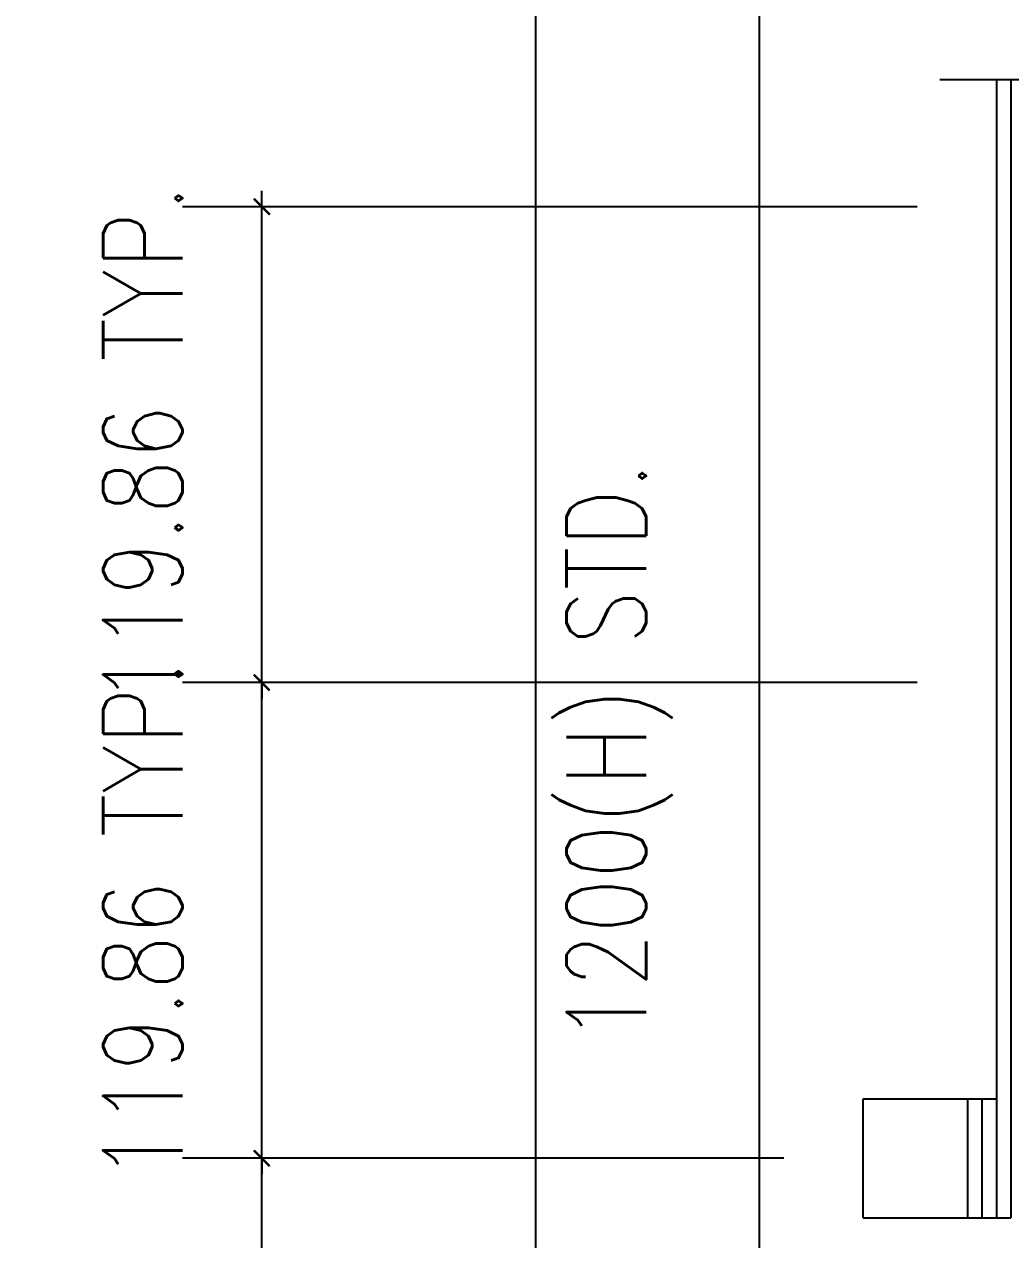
# Model space of a CAD drawing. Header units: centimetres. Extents: x -5119 to 2082, y -6603 to -947.
# Drawn here: x -331.4 to -82.9, y -3327 to -3020.8 of the extents above; entities that cross this region are included whole.
import ezdxf

# ---------------------------------------------------------------- set-up
doc = ezdxf.new("R2010")
doc.units = ezdxf.units.CM
doc.header["$LTSCALE"] = 100
doc.header["$MEASUREMENT"] = 0
for name, color, linetype in [('A807-Details-Railing and Cat ladder$0$A-HATH-CONC', 253, 'Continuous'), ('A807-Details-Railing and Cat ladder$0$A-MISC', 4, 'Continuous'), ('A807-Details-Railing and Cat ladder$0$A-PIPE-3', 3, 'Continuous'), ('A807-Details-Railing and Cat ladder$0$railiing', 7, 'Continuous')]:
    doc.layers.add(name, color=color, linetype=linetype)
doc.styles.add('A807-Details-Railing and Cat ladder$0$ARIAL', font='arial.ttf', dxfattribs={"width": 0.9})
doc.styles.add('A807-Details-Railing and Cat ladder$0$DIM1', font='simplex.shx', dxfattribs={"width": 0.8})
doc.dimstyles.new('A807-Details-Railing and Cat ladder$0$A-20-DIM-INT', dxfattribs={"dimscale": 20, "dimtxt": 2.5, "dimasz": 0.2, "dimexe": 1, "dimexo": 1, "dimgap": 1, "dimtad": 1, "dimlfac": 0.001, "dimdsep": 46, "dimtxsty": 'A807-Details-Railing and Cat ladder$0$ARIAL', "dimblk": 'A807-Details-Railing and Cat ladder$0$_ARCHTICK', "dimcen": 0.025, "dimclrd": 8, "dimclre": 8, "dimclrt": 7, "dimazin": 2, "dimtfac": 1, "dimtix": 1, "dimtmove": 2, "dimatfit": 3, "dimfxl": 1, "dimtolj": 1, "dimtzin": 0, "dimlwd": -1, "dimlwe": -1, "dimarcsym": 0})

# ---------------------------------------------------------------- blocks, each defined once
blk = doc.blocks.new('A807-Details-Railing and Cat ladder$0$_ARCHTICK')
at = {"color": 0, "linetype": 'ByBlock', "const_width": 0.15}
blk.add_lwpolyline([(-0.5, -0.5), (0.5, 0.5)], dxfattribs=at)
blk = doc.blocks.new('*D26')
at = {"layer": 'A807-Details-Railing and Cat ladder$0$A-HATH-CONC', "color": 8, "ltscale": 0.8, "transparency": 16777216}
for p, q in [((-140.05, -3306.48), (-291.56, -3306.48)), ((-271.56, -3506.24), (-271.56, -3306.48)), ((-251.61, -3506.24), (-291.56, -3506.24))]:
    blk.add_line(p, q, dxfattribs=at)
at = {"layer": 'Defpoints', "color": 0, "ltscale": 0.8, "transparency": 16777216}
for p in [(-271.56, -3306.48), (-120.05, -3306.48), (-231.61, -3506.24)]:
    blk.add_point(p, dxfattribs=at)
at = {"layer": 'A807-Details-Railing and Cat ladder$0$A-HATH-CONC', "color": 8, "ltscale": 0.8, "transparency": 16777216, "xscale": 4, "yscale": 4, "zscale": 4}
for p, rotation in [((-271.56, -3306.48), 90), ((-271.56, -3506.24), 270)]:
    blk.add_blockref('A807-Details-Railing and Cat ladder$0$_ARCHTICK', p, dxfattribs=dict(at, rotation=rotation))
at = {"layer": 'A807-Details-Railing and Cat ladder$0$A-HATH-CONC', "color": 7, "ltscale": 0.8, "transparency": 16777216, "insert": (-301.56, -3406.36), "char_height": 20, "attachment_point": 5, "rotation": 90, "style": 'A807-Details-Railing and Cat ladder$0$DIM1'}
blk.add_mtext('\\A1;199.76', dxfattribs=at)
blk = doc.blocks.new('*D38')
at = {"layer": 'A807-Details-Railing and Cat ladder$0$A-HATH-CONC', "color": 8, "ltscale": 0.8, "transparency": 16777216}
for p, q in [((-118.88, -2997.98), (-166.2, -2997.98)), ((-146.2, -3410.36), (-146.2, -2997.98)), ((-162.73, -3410.36), (-166.2, -3410.36))]:
    blk.add_line(p, q, dxfattribs=at)
at = {"layer": 'Defpoints', "color": 0, "ltscale": 0.8, "transparency": 16777216}
for p in [(-146.2, -2997.98), (-98.88, -2997.98), (-142.73, -3410.36, 0)]:
    blk.add_point(p, dxfattribs=at)
at = {"layer": 'A807-Details-Railing and Cat ladder$0$A-HATH-CONC', "color": 8, "ltscale": 0.8, "transparency": 16777216, "xscale": 4, "yscale": 4, "zscale": 4}
for p, rotation in [((-146.2, -2997.98), 90), ((-146.2, -3410.36), 270)]:
    blk.add_blockref('A807-Details-Railing and Cat ladder$0$_ARCHTICK', p, dxfattribs=dict(at, rotation=rotation))
at = {"layer": 'A807-Details-Railing and Cat ladder$0$A-HATH-CONC', "color": 7, "ltscale": 0.8, "transparency": 16777216, "insert": (-181.43, -3204.17), "char_height": 20, "attachment_point": 5, "rotation": 90, "style": 'A807-Details-Railing and Cat ladder$0$DIM1'}
blk.add_mtext('\\A1;1200(H) STD.', dxfattribs=at)
blk = doc.blocks.new('*D41')
at = {"layer": 'A807-Details-Railing and Cat ladder$0$A-HATH-CONC', "color": 8, "ltscale": 0.8, "transparency": 16777216}
for p, q in [((-271.56, -3186.62), (-271.56, -3182.62)), ((-106.49, -3186.62), (-291.56, -3186.62)), ((-271.56, -3306.48), (-271.56, -3186.62)), ((-140.05, -3306.48), (-291.56, -3306.48)), ((-271.56, -3306.48), (-271.56, -3310.48))]:
    blk.add_line(p, q, dxfattribs=at)
at = {"layer": 'Defpoints', "color": 0, "ltscale": 0.8, "transparency": 16777216}
for p in [(-271.56, -3186.62), (-86.49, -3186.62), (-120.05, -3306.48)]:
    blk.add_point(p, dxfattribs=at)
at = {"layer": 'A807-Details-Railing and Cat ladder$0$A-HATH-CONC', "color": 8, "ltscale": 0.8, "transparency": 16777216, "xscale": 4, "yscale": 4, "zscale": 4}
for p, rotation in [((-271.56, -3186.62), 270), ((-271.56, -3306.48), 90)]:
    blk.add_blockref('A807-Details-Railing and Cat ladder$0$_ARCHTICK', p, dxfattribs=dict(at, rotation=rotation))
at = {"layer": 'A807-Details-Railing and Cat ladder$0$A-HATH-CONC', "color": 7, "ltscale": 0.8, "transparency": 16777216, "insert": (-301.56, -3246.55), "char_height": 20, "attachment_point": 5, "rotation": 90, "style": 'A807-Details-Railing and Cat ladder$0$DIM1'}
blk.add_mtext('\\A1;119.86 TYP.', dxfattribs=at)
blk = doc.blocks.new('*D42')
at = {"layer": 'A807-Details-Railing and Cat ladder$0$A-HATH-CONC', "color": 8, "ltscale": 0.8, "transparency": 16777216}
for p, q in [((-271.56, -3066.76), (-271.56, -3062.76)), ((-106.49, -3066.76), (-291.56, -3066.76)), ((-271.56, -3186.62), (-271.56, -3066.76)), ((-106.49, -3186.62), (-291.56, -3186.62)), ((-271.56, -3186.62), (-271.56, -3190.62))]:
    blk.add_line(p, q, dxfattribs=at)
at = {"layer": 'Defpoints', "color": 0, "ltscale": 0.8, "transparency": 16777216}
for p in [(-271.56, -3066.76), (-86.49, -3066.76), (-86.49, -3186.62)]:
    blk.add_point(p, dxfattribs=at)
at = {"layer": 'A807-Details-Railing and Cat ladder$0$A-HATH-CONC', "color": 8, "ltscale": 0.8, "transparency": 16777216, "xscale": 4, "yscale": 4, "zscale": 4}
for p, rotation in [((-271.56, -3066.76), 270), ((-271.56, -3186.62), 90)]:
    blk.add_blockref('A807-Details-Railing and Cat ladder$0$_ARCHTICK', p, dxfattribs=dict(at, rotation=rotation))
at = {"layer": 'A807-Details-Railing and Cat ladder$0$A-HATH-CONC', "color": 7, "ltscale": 0.8, "transparency": 16777216, "insert": (-301.56, -3126.69), "char_height": 20, "attachment_point": 5, "rotation": 90, "style": 'A807-Details-Railing and Cat ladder$0$DIM1'}
blk.add_mtext('\\A1;119.86 TYP.', dxfattribs=at)

msp = doc.modelspace()

# ---------------------------------------------------------------- linework, layer by layer
at = {"layer": 'A807-Details-Railing and Cat ladder$0$A-MISC'}
msp.add_lwpolyline([(109.941, -3034.824), (-0.033, -3034.824), (-2.646, -3047.127), (-2.646, -3022.457), (-6.375, -3034.824), (-100.782, -3034.824)], dxfattribs=at)
at = {"layer": 'A807-Details-Railing and Cat ladder$0$A-PIPE-3', "color": 2}
for p, q in [((-86.491, -3034.824), (-86.491, -3321.461)), ((-82.896, -3034.824), (-82.896, -3321.461)), ((-120.052, -3321.461), (-120.052, -3291.497)), ((-120.052, -3291.497), (-86.491, -3291.497)), ((-93.683, -3321.461), (-93.683, -3291.497)), ((-90.087, -3321.461), (-90.087, -3291.497)), ((-120.052, -3321.461), (-82.896, -3321.461))]:
    msp.add_line(p, q, dxfattribs=at)
at = {"layer": 'A807-Details-Railing and Cat ladder$0$railiing', "color": 8}
msp.add_lwpolyline([(-202.54, -3569.385), (-202.54, -2907.187), (-227.147, -2901.96), (-177.806, -2901.96), (-202.54, -2894.504), (-202.54, -2377.259)], dxfattribs=at)

# ---------------------------------------------------------------- dimensions: what is measured, and where the dimension line sits
at = {"layer": 'A807-Details-Railing and Cat ladder$0$A-HATH-CONC', "ltscale": 0.8}
for base, p1, p2, text, picture, middle in [((-146.196, -2997.983), (-142.731, -3410.355, 0), (-98.877, -2997.983), '1200(H) STD.', '*D38', (-181.434, -3204.169)), ((-271.564, -3066.764), (-86.491, -3186.622), (-86.491, -3066.764), '<> TYP.', '*D42', (-301.564, -3126.693)), ((-271.564, -3186.622), (-120.052, -3306.479), (-86.491, -3186.622), '<> TYP.', '*D41', (-301.564, -3246.55))]:
    dim = msp.add_linear_dim(base=base, p1=p1, p2=p2, angle=90, text=text, dimstyle='A807-Details-Railing and Cat ladder$0$A-20-DIM-INT', override={"dimtxt": 1, "dimlfac": 1, "dimtxsty": 'A807-Details-Railing and Cat ladder$0$DIM1'}, dxfattribs=at)
    dim.commit()
    dim.dimension.update_dxf_attribs({"geometry": picture, "text_midpoint": middle})
dim = msp.add_linear_dim(base=(-271.564, -3306.479), p1=(-231.611, -3506.241), p2=(-120.052, -3306.479), angle=90, dimstyle='A807-Details-Railing and Cat ladder$0$A-20-DIM-INT', override={"dimtxt": 1, "dimlfac": 1, "dimtxsty": 'A807-Details-Railing and Cat ladder$0$DIM1'}, dxfattribs=at)
dim.commit()
dim.dimension.update_dxf_attribs({"geometry": '*D26', "text_midpoint": (-301.564, -3406.36)})

doc.saveas('drawing.dxf')
